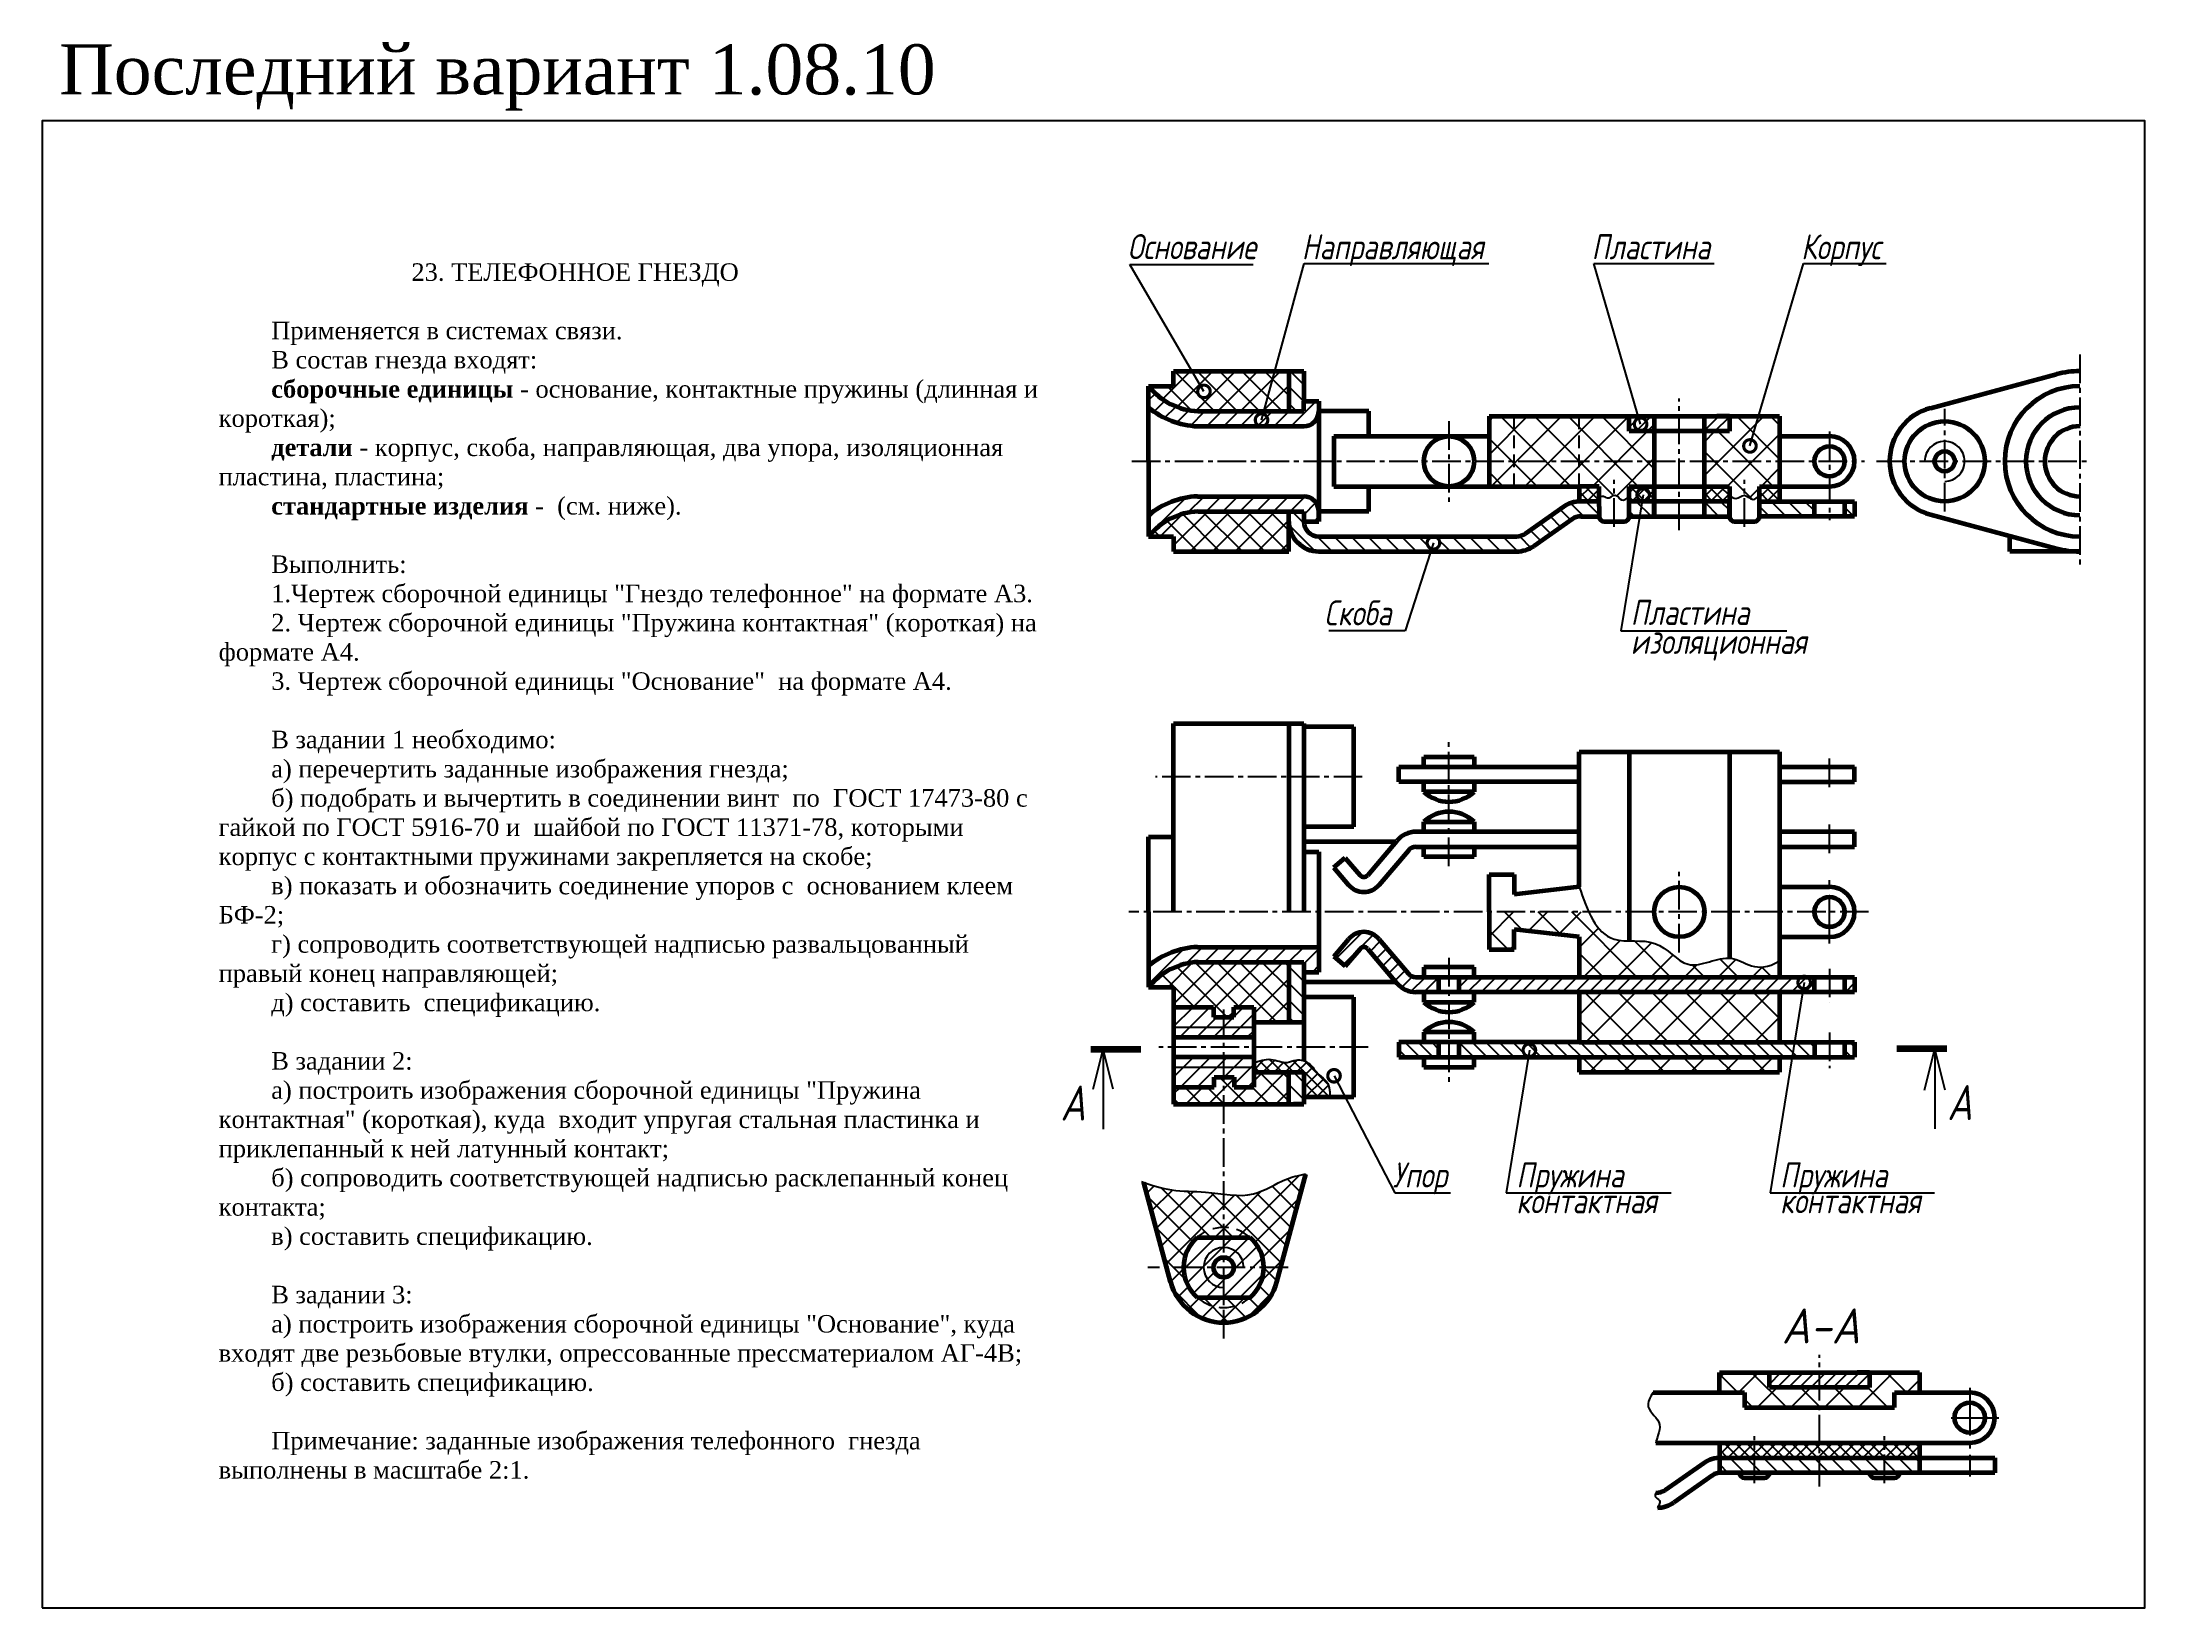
# Model space of a CAD drawing. Header units: millimetres. Extents: x 0 to 420, y 0 to 313.
import ezdxf

# ---------------------------------------------------------------- set-up
doc = ezdxf.new("R2010")
doc.units = ezdxf.units.MM
doc.header["$LTSCALE"] = 0.5
doc.linetypes.add('CENTER2', pattern=[28.575, 19.05, -3.175, 3.175, -3.175])
doc.linetypes.add('штриховая2', pattern=[9.525, 6.35, -3.175])
doc.layers.get('0').update_dxf_attribs({"linetype": 'CONTINUOUS', "lineweight": 60})
doc.layers.add('Тонкие', color=7, linetype='CONTINUOUS')
doc.styles.get("Standard").update_dxf_attribs({"font": 'isocpeui.ttf', "width": 0.9})
doc.styles.add('стиль1', font='TIMES.TTF')
doc.dimstyles.get("Standard").update_dxf_attribs({"dimtxt": 3.5, "dimasz": 5, "dimexe": 2, "dimexo": 0, "dimgap": 1.5, "dimtad": 1, "dimtoh": 1, "dimdec": 0, "dimzin": 0, "dimtxsty": 'Standard', "dimcen": 5, "dimadec": 0, "dimazin": 0, "dimtfac": 1, "dimtdec": 0, "dimtmove": 0, "dimatfit": 3, "dimldrblk": 'DOTSMALL', "dimfxl": 0, "dimtolj": 1, "dimtzin": 0, "dimarcsym": 0})
pattern_1 = [(45, (169.4078, -762.16), (-1.683798, 1.683798), [])]

# ---------------------------------------------------------------- blocks, each defined once
blk = doc.blocks.new('_DotSmall')
at = {"color": 0, "linetype": 'ByBlock', "const_width": 0.5}
blk.add_lwpolyline([(-0.0625, 0, 1), (0.0625, 0, 1)], format="xyb", close=True, dxfattribs=at)

msp = doc.modelspace()

# ---------------------------------------------------------------- hatches: boundary and pattern name
at = {"layer": 'Тонкие', "lineweight": -3}
h = msp.add_hatch(dxfattribs=at)
h.set_pattern_fill('ANSI37', style=0)
h.set_pattern_definition([(45, (169.4078, -751.4046), (-2.245064, 2.245064), []), (135, (169.4078, -751.4046), (-2.245064, -2.245064), [])])
h.paths.add_polyline_path([(249, 247), (226, 247), (226, 244), (221, 244), (221, 243.98, 0.215563), (231, 239), (249, 239)])
h.paths.add_polyline_path([(249, 219), (231, 219, 0.215563), (221, 214.02), (221, 214), (226, 214), (226, 211), (249, 211)])
h = msp.add_hatch(dxfattribs=at)
h.set_pattern_fill('ANSI31', scale=0.75, style=0)
h.paths.add_polyline_path([(255, 239), (255, 241), (252, 241), (252, 239), (230.89, 239, -0.214917), (221, 244), (221, 239.76, 0.16241), (230.75, 236), (252, 236, 0.414214)])
h.paths.add_polyline_path([(252, 222), (230.75, 222, 0.16241), (221, 218.24), (221, 214, -0.214917), (230.89, 219), (252, 219), (252, 217), (255, 217), (255, 219, 0.414214)])
h = msp.add_hatch(dxfattribs=at)
h.set_pattern_fill('ANSI31', scale=0.75, angle=90, style=0)
h.set_pattern_definition([(135, (10.1658, -322.108), (-1.683798, -1.683798), [])])
h.paths.add_polyline_path([(252, 247), (249, 247), (249, 239), (252, 239), (252, 241)])
h = msp.add_hatch(dxfattribs=at)
h.set_pattern_fill('ANSI37', scale=1.5, style=0)
h.set_pattern_definition([(45, (169.408, -751.4046), (-3.367596, 3.367596), []), (135, (169.408, -751.4046), (-3.367596, -3.367596), [])])
h.paths.add_polyline_path([(307, 238), (294, 238), (294, 229), (307, 229)])
h.paths.add_polyline_path([(294, 238), (289, 238), (289, 233), (289, 229), (294, 229)])
h.paths.add_polyline_path([(294, 229), (289, 229), (289, 224), (294, 224)])
h.paths.add_polyline_path([(307, 229), (294, 229), (294, 224), (307, 224)])
h.paths.add_polyline_path([(322, 235), (317, 235), (317, 238), (307, 238), (307, 229), (322, 229)])
edge = h.paths.add_edge_path()
edge.add_line((322, 229), (307, 229))
edge.add_line((307, 229), (307, 224))
edge.add_line((307, 224), (311, 224))
edge.add_line((311, 224), (311, 221.93))
edge.add_spline(control_points=[(311, 221.93), (311.39, 222.01), (311.96, 222.13), (312.83, 221.37), (313.54, 222.1), (314, 222.22)], knot_values=[0, 0, 0, 0, 1.119883, 1.625161, 3.124836, 3.124836, 3.124836, 3.124836], degree=3, periodic=0)
edge.add_spline(control_points=[(314, 222.22), (314.07, 222.23), (314.6, 222.29), (315.4, 220.75), (316.45, 221.52), (317, 221.93)], knot_values=[3.124836, 3.124836, 3.124836, 3.124836, 3.360167, 4.889346, 6.56937, 6.56937, 6.56937, 6.56937], degree=3, periodic=0)
edge.add_line((317, 221.93), (317, 224))
edge.add_line((317, 224), (322, 224))
edge.add_line((322, 224), (322, 229))
h.paths.add_polyline_path([(347, 234), (347, 238), (337, 238), (337, 235), (332, 235), (332, 229), (347, 229)])
edge = h.paths.add_edge_path()
edge.add_line((347, 229), (332, 229))
edge.add_line((332, 229), (332, 224))
edge.add_line((332, 224), (337, 224))
edge.add_line((337, 224), (337, 222.21))
edge.add_spline(control_points=[(337, 222.21), (337.43, 221.89), (338.4, 221.16), (339.44, 222.24), (340, 222.21)], knot_values=[0, 0, 0, 0, 1.44618, 3.242853, 3.242853, 3.242853, 3.242853], degree=3, periodic=0)
edge.add_spline(control_points=[(340, 222.21), (340.6, 222.18), (341.64, 220.85), (342.59, 221.79), (343, 222.21)], knot_values=[3.242853, 3.242853, 3.242853, 3.242853, 5.160411, 6.658893, 6.658893, 6.658893, 6.658893], degree=3, periodic=0)
edge.add_line((343, 222.21), (343, 224))
edge.add_line((343, 224), (347, 224))
edge.add_line((347, 224), (347, 229))
h = msp.add_hatch(dxfattribs=at)
h.set_pattern_fill('ANSI31,_O', scale=0.5)
h.set_pattern_definition([(45, (169.4078, -751.4046), (-1.122532, 1.122532), [])])
h.paths.add_polyline_path([(322, 238), (317, 238), (317, 235), (322, 235)])
h.paths.add_polyline_path([(337, 238), (334.5, 238), (332, 238), (332, 235), (337, 235)])
h = msp.add_hatch(dxfattribs=at)
h.set_pattern_fill('ANSI37,_O', scale=0.5)
h.set_pattern_definition([(45, (10.1658, -322.1081), (-1.122532, 1.122532), []), (135, (10.1658, -322.1081), (-1.122532, -1.122532), [])])
h.paths.add_polyline_path([(311, 224), (307, 224), (307, 221), (311, 221)])
h.paths.add_polyline_path([(322, 224), (317, 224), (317, 221), (322, 221)])
h.paths.add_polyline_path([(337, 224), (332, 224), (332, 221), (337, 221)])
h.paths.add_polyline_path([(347, 224), (343, 224), (343, 221), (347, 221)])
h = msp.add_hatch(dxfattribs=at)
h.set_pattern_fill('ANSI31', scale=0.75, angle=90, style=0)
h.set_pattern_definition([(135, (169.4078, -751.4046), (-1.683798, -1.683798), [])])
h.paths.add_polyline_path([(305.59, 217.46, -0.153879), (307.32, 218), (311, 218), (311, 220), (311, 221), (307.32, 221, 0.153879), (303.87, 219.92), (296.2, 214.54, -0.153879), (294.48, 214), (255, 214, -0.414214), (252, 217), (252, 219), (249, 219), (249, 217, 0.414214), (255, 211), (294.48, 211, 0.153879), (297.92, 212.08)])
h.paths.add_polyline_path([(322, 221), (317, 221), (317, 218), (322, 218)])
h.paths.add_polyline_path([(337, 220.5), (337, 221), (332, 221), (332, 218), (337, 218)])
h.paths.add_polyline_path([(354, 221), (343, 221), (343, 218), (354, 218)])
h.paths.add_polyline_path([(362, 221), (360, 221), (360, 218), (362, 218)])
h = msp.add_hatch(dxfattribs=at)
h.set_pattern_fill('ANSI37', scale=1.5, style=0)
edge = h.paths.add_edge_path()
edge.add_spline(control_points=[(337, 129.79), (334.37, 129.96), (328.49, 126.14), (323.62, 133.4), (318.73, 133.19), (317, 133.22)], knot_values=[15.6295, 15.6295, 15.6295, 15.6295, 24.841576, 33.167215, 38.123105, 38.123105, 38.123105, 38.123105], degree=3, periodic=0)
edge.add_spline(control_points=[(317, 133.22), (315.93, 133.24), (312.22, 133.44), (310.12, 136.37), (308.91, 139)], knot_values=[4.644101, 4.644101, 4.644101, 4.644101, 7.716259, 15.6295, 15.6295, 15.6295, 15.6295], degree=3, periodic=0)
edge.add_line((308.91, 139), (289, 139))
edge.add_line((289, 139), (289, 131.5))
edge.add_line((289, 131.5), (294, 131.5))
edge.add_line((294, 131.5), (294, 135.5))
edge.add_line((294, 135.5), (307, 134))
edge.add_line((307, 134), (307, 126))
edge.add_line((307, 126), (347, 126))
edge.add_line((347, 126), (347, 129.22))
edge.add_spline(control_points=[(347, 129.22), (342.27, 126.33), (339.99, 129.5), (337.12, 129.79), (337, 129.79)], knot_values=[38.123105, 38.123105, 38.123105, 38.123105, 47.824961, 48.249172, 48.249172, 48.249172, 48.249172], degree=3, periodic=0)
h.paths.add_polyline_path([(347, 123), (307, 123), (307, 113), (347, 113)])
h.paths.add_polyline_path([(347, 110), (307, 110), (307, 107), (347, 107)])
h = msp.add_hatch(dxfattribs=at)
h.set_pattern_fill('ANSI31', scale=0.6, style=0)
h.set_pattern_definition([(45, (169.4078, -762.16), (-1.3470384, 1.3470384), [])])
h.paths.add_polyline_path([(267.05, 133.59, 0.463044), (260.95, 133.59), (258, 130.11), (260.29, 128.17), (263.24, 131.65, -0.463044), (264.76, 131.65), (270.6, 124.77, 0.220287), (274.41, 123), (279, 123), (279, 126), (274.41, 126, -0.220287), (272.89, 126.71)])
h = msp.add_hatch(dxfattribs=at)
h.set_pattern_fill('ANSI31', scale=0.75, style=0)
h.set_pattern_definition(pattern_1)
h.paths.add_polyline_path([(255, 132), (230.95, 132, 0.16487), (221, 128.25), (221, 124.08), (221.05, 124.08, -0.233763), (232.01, 129), (252, 129), (252, 127), (255, 127)])
h = msp.add_hatch(dxfattribs=at)
h.set_pattern_fill('ANSI37', style=0)
h.set_pattern_definition([(45, (169.4078, -762.16), (-2.245064, 2.245064), []), (135, (169.4078, -762.16), (-2.245064, -2.245064), [])])
h.paths.add_polyline_path([(249, 129), (231, 129, 0.215563), (221, 124.02), (221, 124), (226, 124), (226, 120), (233.93, 120), (233.93, 118), (237.93, 118), (237.93, 120), (242, 120), (242, 117), (249, 117)])
h.paths.add_polyline_path([(249, 107), (242, 107), (242, 104), (238, 104), (238, 106), (235.8, 106), (235.8, 100.62), (249, 100.62)])
h.paths.add_polyline_path([(235.8, 106), (234, 106), (234, 104), (226, 104), (226, 100.62), (235.8, 100.62)])
h = msp.add_hatch(dxfattribs=at)
h.set_pattern_fill('ANSI31', scale=0.75, angle=90, style=0)
h.set_pattern_definition([(135, (169.4078, -762.16), (-1.683798, -1.683798), [])])
h.paths.add_polyline_path([(252, 129), (249, 129), (249, 117), (252, 117)])
h.paths.add_polyline_path([(252, 107), (249, 107), (249, 100.62), (252, 100.62)])
h = msp.add_hatch(dxfattribs=at)
h.set_pattern_fill('ANSI31', scale=0.6, style=0)
h.set_pattern_definition([(45, (0, 8), (-1.347038, 1.347038), [])])
h.paths.add_polyline_path([(354, 126), (283, 126), (283, 123), (354, 123)])
h.paths.add_polyline_path([(362, 126), (360, 126), (360, 123), (362, 123)])
h = msp.add_hatch(dxfattribs=at)
h.set_pattern_fill('ANSI31', scale=0.75, style=0)
h.set_pattern_definition(pattern_1)
h.paths.add_polyline_path([(235.8, 118), (233.93, 118), (233.93, 120), (226, 120), (226, 116), (235.8, 116)])
h.paths.add_polyline_path([(235.8, 116), (226, 116), (226, 114), (235.8, 114)])
h.paths.add_polyline_path([(242, 116), (235.8, 116), (235.8, 114), (242, 114)])
h.paths.add_polyline_path([(242, 120), (237.93, 120), (237.93, 118), (235.8, 118), (235.8, 116), (242, 116)])
h.paths.add_polyline_path([(242, 108), (235.8, 108), (235.8, 106), (238, 106), (238, 104), (242, 104)])
h.paths.add_polyline_path([(242, 110), (235.8, 110), (235.8, 108), (242, 108)])
h.paths.add_polyline_path([(235.8, 110), (226, 110), (226, 108), (235.8, 108)])
h.paths.add_polyline_path([(235.8, 108), (226, 108), (226, 104), (234, 104), (234, 106), (235.8, 106)])
h = msp.add_hatch(dxfattribs=at)
h.set_pattern_fill('ANSI37', scale=0.5, style=0)
h.set_pattern_definition([(45, (169.4078, -762.16), (-1.122532, 1.122532), []), (135, (169.4078, -762.16), (-1.122532, -1.122532), [])])
edge = h.paths.add_edge_path()
edge.add_spline(control_points=[(257.24, 102), (257.23, 102.48), (257.21, 103.54), (256.69, 105.33), (254.6, 106.57), (253.4, 108.96), (250.66, 109.76), (248.26, 108.5), (245.97, 109.79), (243.68, 109.45), (242.56, 109.06), (242, 108.86)], knot_values=[0.207568, 0.207568, 0.207568, 0.207568, 1.647622, 3.422102, 5.453693, 8.580817, 11.106616, 13.008648, 16.236123, 18.044187, 19.815261, 19.815261, 19.815261, 19.815261], degree=3, periodic=0)
edge.add_line((242, 108.86), (242, 107))
edge.add_line((242, 107), (252, 107))
edge.add_line((252, 107), (252, 102))
edge.add_line((252, 102), (257.24, 102))
h = msp.add_hatch(dxfattribs=at)
h.set_pattern_fill('ANSI31', scale=0.6, angle=90, style=0)
h.set_pattern_definition([(135, (0, 8), (-1.347038, -1.347038), [])])
h.paths.add_polyline_path([(354, 113), (307, 113), (283, 113), (283, 110), (354, 110)])
h.paths.add_polyline_path([(279, 113), (271, 113), (271, 110), (279, 110)])
h.paths.add_polyline_path([(362, 113), (360, 113), (360, 110), (362, 110)])
h = msp.add_hatch(dxfattribs=at)
h.set_pattern_fill('ANSI37,_O')
h.set_pattern_definition([(45, (-19.854, -826.681), (-2.245064, 2.245064), []), (135, (-19.854, -826.681), (-2.245064, -2.245064), [])])
edge = h.paths.add_edge_path()
edge.add_spline(control_points=[(252.39, 86.63), (251.22, 86.48), (247.75, 85.72), (241.92, 81.43), (233.72, 83.34), (226.17, 83.06), (222.02, 84.28), (220.05, 85)], knot_values=[4.972453, 4.972453, 4.972453, 4.972453, 8.497101, 15.72699, 25.30426, 32.097351, 38.351813, 38.351813, 38.351813, 38.351813], degree=3, periodic=0)
edge.add_line((220.05, 85), (225.37, 65.15))
edge.add_arc((236, 68), 11, 195.0261, 344.9739)
edge.add_line((246.62, 65.15), (252.39, 86.63))
h.paths.add_polyline_path([(241.29, 74), (230.71, 74, 0.451416), (230.71, 62), (241.29, 62, 0.451416)], flags=16)
h.paths.add_polyline_path([(238, 68, -1), (234, 68, -1)], flags=0)
h = msp.add_hatch(dxfattribs=at)
h.set_pattern_fill('ANSI31', scale=0.75, style=0)
h.set_pattern_definition([(45, (0, 8), (-1.683798, 1.683798), [])])
h.paths.add_polyline_path([(236, 72), (236, 74), (230.71, 74, 0.21525), (228, 68), (232, 68, -0.414214)])
h.paths.add_polyline_path([(236, 70), (236, 72, 0.414214), (232, 68), (234, 68, -0.414214)], flags=17)
h.paths.add_polyline_path([(240, 68), (244, 68, 0.21525), (241.29, 74), (236, 74), (236, 72, -0.414214)])
h.paths.add_polyline_path([(236, 72), (236, 70, -0.414214), (238, 68), (240, 68, 0.414214)], flags=17)
h.paths.add_polyline_path([(236, 66), (236, 62), (241.29, 62, 0.21525), (244, 68), (238, 68, -0.414214)])
h.paths.add_polyline_path([(236, 64), (236, 66, -0.414214), (234, 68), (232, 68, 0.414214)])
h.paths.add_polyline_path([(236, 62), (236, 64, -0.414214), (232, 68), (228, 68, 0.21525), (230.71, 62)])
h = msp.add_hatch(dxfattribs=at)
h.set_pattern_fill('ANSI37', scale=1.5, style=0)
h.set_pattern_definition([(45, (153.533, -755.1683), (-3.367596, 3.367596), []), (135, (153.533, -755.1683), (-3.367596, -3.367596), [])])
h.paths.add_polyline_path([(370, 43), (375, 43), (375, 47), (365, 47), (365, 44), (355, 44), (355, 40), (370, 40)])
h.paths.add_polyline_path([(355, 44), (345, 44), (345, 47), (335, 47), (335, 43), (340, 43), (340, 40), (355, 40)])
h = msp.add_hatch(dxfattribs=at)
h.set_pattern_fill('ANSI31,_O', scale=0.5)
h.set_pattern_definition([(45, (153.533, -755.1683), (-1.122532, 1.122532), [])])
h.paths.add_polyline_path([(355, 47), (345, 47), (345, 44), (355, 44)])
h.paths.add_polyline_path([(365, 47), (362.5, 47), (360, 47), (355, 47), (355, 44), (365, 44)])
h = msp.add_hatch(dxfattribs=at)
h.set_pattern_fill('ANSI37,_O', scale=0.5)
h.set_pattern_definition([(45, (-5.709, -325.8718), (-1.122532, 1.122532), []), (135, (-5.709, -325.8718), (-1.122532, -1.122532), [])])
h.paths.add_polyline_path([(355, 33), (335, 33), (335, 29.99, -0.013141), (335.32, 30), (355, 30)])
h.paths.add_polyline_path([(375, 33), (355, 33), (355, 30), (375, 30)])
h = msp.add_hatch(dxfattribs=at)
h.set_pattern_fill('ANSI31', scale=0.75, angle=90, style=0)
h.paths.add_polyline_path([(375, 30), (355, 30), (355, 27), (375, 27)])
h.paths.add_polyline_path([(355, 30), (335.32, 30, 0.013141), (335, 29.99), (335, 26.98, -0.026323), (335.32, 27), (355, 27)])

# ---------------------------------------------------------------- linework, layer by layer
at = {"color": 7, "linetype": 'CENTER2', "lineweight": -3, "ltscale": 0.6}
for p, q in [((407, 250.33), (407, 207.67)), ((327, 215.26), (327, 241.56)), ((380, 218.98), (380, 239.47)), ((281, 237.04), (281, 220.92)), ((357, 234.95), (357, 217.23)), ((217.64, 229), (363.97, 229)), ((366.41, 229), (409.04, 229)), ((314, 215.93), (314, 225.33)), ((340, 215.93), (340, 225.33)), ((281, 148.14), (281, 173.17)), ((357, 163.92), (357, 170.23)), ((263.69, 166), (222.37, 166)), ((357, 150.76), (357, 157.02)), ((327, 130.93), (327, 146.99)), ((364.82, 139), (217.05, 139)), ((281, 129.85), (281, 104.97)), ((357, 127.67), (357, 120.98)), ((236, 53.82), (236, 120.26)), ((357, 114.91), (357, 107.77)), ((264.84, 112), (223.07, 112)), ((248.89, 68), (220.82, 68)), ((355, 24.26), (355, 50.56)), ((342, 24.93), (342, 34.33)), ((368, 24.93), (368, 34.33)), ((385, 30.59), (385, 26.23))]:
    msp.add_line(p, q, dxfattribs=at)
at = {"color": 7, "lineweight": 60}
for p, q in [((221, 229), (221, 244)), ((221, 244), (226, 244)), ((226, 244), (226, 247)), ((226, 247), (252, 247)), ((249, 247), (249, 239)), ((252, 247), (252, 241)), ((377.15, 239.62), (402.33, 246.38)), ((252, 241), (255, 241)), ((252, 239), (252, 241)), ((255, 241), (255, 217)), ((230.75, 236), (252, 236)), ((230.89, 239), (252, 239)), ((265, 239), (255, 239)), ((265, 234), (265, 239)), ((289, 238), (347, 238)), ((289, 238), (289, 224)), ((307, 238), (321, 238)), ((317, 235), (317, 238)), ((322, 238), (322, 218)), ((332, 218), (332, 238)), ((332, 238), (337, 238)), ((337, 238), (334.5, 238)), ((337, 238), (337, 235)), ((347, 238), (347, 221)), ((258, 234), (258, 224)), ((258, 234), (289, 234)), ((337, 235), (317, 235)), ((347, 234), (357, 234)), ((221, 229), (221, 214)), ((258, 224), (307, 224)), ((265, 219), (265, 224)), ((311, 224), (307, 224)), ((307, 224), (307, 221)), ((311, 220), (311, 224)), ((317, 218), (317, 224)), ((317, 224), (337, 224)), ((322, 218), (322, 224)), ((337, 224), (337, 218)), ((343, 218), (343, 224)), ((343, 224), (347, 224)), ((347, 224), (357, 224)), ((230.75, 222), (252, 222)), ((230.89, 219), (252, 219)), ((249, 211), (249, 219)), ((252, 219), (252, 217)), ((265, 219), (255, 219)), ((303.87, 219.92), (296.2, 214.54)), ((311, 221), (307, 221)), ((311, 220), (311, 218)), ((337, 221), (317, 221)), ((337, 218), (337, 220.5)), ((343, 221), (362, 221)), ((354, 218), (354, 221)), ((360, 221), (360, 218)), ((362, 221), (362, 218)), ((252, 217), (255, 217)), ((305.59, 217.46), (297.92, 212.08)), ((307.32, 218), (311, 218)), ((312, 217), (316, 217)), ((317, 218), (337, 218)), ((338, 217), (342, 217)), ((362, 218), (343, 218)), ((377.15, 218.38), (402.33, 211.62)), ((221, 214), (226, 214)), ((226, 214), (226, 211)), ((226, 211), (249, 211)), ((255, 214), (294.48, 214)), ((255, 211), (294.48, 211)), ((393, 211), (393, 214.12)), ((407, 211), (393, 211)), ((226, 139), (226, 176.62)), ((226, 176.62), (252, 176.62)), ((249, 176.62), (249, 139)), ((252, 176.62), (252, 139)), ((262, 176), (252, 176)), ((262, 156), (262, 176)), ((271, 168), (307, 168)), ((276, 168), (276, 170)), ((276, 170), (286, 170)), ((286, 170), (286, 168)), ((307, 144), (307, 171)), ((307, 171), (347, 171)), ((317, 171), (317, 133.22)), ((337, 171), (337, 129.79)), ((347, 171), (347, 126)), ((347, 168), (362, 168)), ((362, 165), (362, 168)), ((271, 165), (271, 168)), ((307, 165), (271, 165)), ((276, 163), (276, 165)), ((286, 165), (286, 163)), ((347, 165), (362, 165)), ((286, 163), (276, 163)), ((262, 156), (252, 156)), ((276, 155), (276, 157)), ((276, 157), (286, 157)), ((286, 157), (286, 155)), ((221.05, 153.92), (220.99, 153.92)), ((221, 139), (221, 154)), ((221, 154), (226, 154)), ((270.4, 153), (252, 153)), ((264.76, 146.35), (270.6, 153.23)), ((267.05, 144.41), (272.89, 151.29)), ((307, 155), (274.41, 155)), ((274.41, 152), (307, 152)), ((276, 150), (276, 152)), ((286, 152), (286, 150)), ((362, 155), (347, 155)), ((347, 152), (362, 152)), ((362, 152), (362, 155)), ((252, 151), (255, 151)), ((255, 151), (255, 127)), ((258, 147.89), (260.29, 149.83)), ((258, 147.89), (260.95, 144.41)), ((260.29, 149.83), (263.24, 146.35)), ((286, 150), (276, 150)), ((289, 139), (289, 146.5)), ((289, 146.5), (294, 146.5)), ((294, 146.5), (294, 142.5)), ((307, 144), (294, 142.5)), ((347, 144), (357, 144)), ((221, 139), (221, 124)), ((289, 139), (289, 131.5)), ((294, 131.5), (294, 135.5)), ((307, 134), (294, 135.5)), ((230.75, 132), (255, 132)), ((258, 130.11), (260.95, 133.59)), ((260.29, 128.17), (263.24, 131.65)), ((264.76, 131.65), (270.6, 124.77)), ((267.05, 133.59), (272.89, 126.71)), ((289, 131.5), (294, 131.5)), ((307, 134), (307, 126)), ((347, 134), (357, 134)), ((230.89, 129), (252, 129)), ((249, 129), (249, 117)), ((252, 129), (252, 109.28)), ((252, 127), (255, 127)), ((258, 130.11), (260.29, 128.17)), ((274.41, 126), (362, 126)), ((286, 128), (276, 128)), ((276, 128), (276, 126)), ((279, 123), (279, 126)), ((283, 123), (283, 126)), ((286, 126), (286, 128)), ((221, 124), (226, 124)), ((226, 124), (226, 100.62)), ((270.4, 125), (252, 125)), ((262, 122), (252, 122)), ((262, 102), (262, 122)), ((362, 123), (274.41, 123)), ((276, 123), (276, 121)), ((286, 121), (286, 123)), ((307, 123), (307, 113)), ((347, 123), (347, 113)), ((354, 123), (354, 126)), ((360, 126), (360, 123)), ((362, 126), (362, 123)), ((226, 120), (234, 120)), ((234, 120), (234, 118)), ((234, 118), (238, 118)), ((238, 118), (238, 120)), ((238, 120), (242, 120)), ((242, 120), (242, 104)), ((276, 121), (286, 121)), ((307, 120), (307, 113)), ((347, 120), (347, 113)), ((226, 114), (241.93, 114)), ((242, 117), (252, 117)), ((286, 115), (276, 115)), ((276, 115), (276, 113)), ((286, 113), (286, 115)), ((241.93, 110), (226, 110)), ((307, 113), (271, 113)), ((271, 113), (271, 110)), ((271, 110), (362, 110)), ((276, 110), (276, 108)), ((279, 110), (279, 113)), ((283, 110), (283, 113)), ((286, 108), (286, 110)), ((307, 113), (362, 113)), ((307, 110), (307, 107)), ((347, 110), (347, 107)), ((354, 113), (354, 110)), ((360, 113), (360, 110)), ((362, 113), (362, 110)), ((234.07, 106), (238.07, 106)), ((234.07, 104), (234.07, 106)), ((238.07, 106), (238.07, 104)), ((242, 107), (252, 107)), ((249, 100.62), (249, 107)), ((252, 107), (252, 100.62)), ((276, 108), (286, 108)), ((307, 107), (347, 107)), ((226, 104), (234.07, 104)), ((238.07, 104), (242, 104)), ((262, 102), (252, 102)), ((226, 100.62), (252, 100.62)), ((251.93, 100.62), (249.93, 100.62)), ((225.37, 65.15), (220.05, 85)), ((246.62, 65.15), (252.39, 86.63)), ((230.71, 74), (241.29, 74)), ((230.71, 62), (241.29, 62)), ((335, 43), (335, 47)), ((335, 47), (349, 47)), ((335, 47), (375, 47)), ((345, 44), (345, 47)), ((365, 47), (365, 44)), ((375, 47), (375, 43)), ((321.76, 43), (340, 43)), ((340, 43), (340, 40)), ((365, 44), (345, 44)), ((370, 43), (385, 43)), ((370, 40), (370, 43)), ((340, 40), (370, 40)), ((322.28, 33), (385, 33)), ((335, 33), (335, 27)), ((335.32, 30), (390, 30)), ((375, 33), (375, 27)), ((390, 30), (390, 27)), ((331.87, 28.92), (324.2, 23.54)), ((333.59, 26.46), (325.92, 21.08)), ((390, 27), (335.32, 27)), ((340, 26), (344, 26)), ((366, 26), (370, 26))]:
    msp.add_line(p, q, dxfattribs=at)
at = {"color": 7, "linetype": 'CENTER2', "lineweight": -3}
for p, q in [((357, 132.68), (357, 145.32)), ((385, 43.95), (385, 31.84)), ((381.32, 38), (391.26, 38))]:
    msp.add_line(p, q, dxfattribs=at)
at = {"lineweight": 100}
for p, q in [((209.48, 111.61), (219.48, 111.61)), ((380.46, 111.69), (370.46, 111.69))]:
    msp.add_line(p, q, dxfattribs=at)
at = {"color": 7}
for p, q in [((360, 47), (365, 47)), ((365, 47), (362.5, 47))]:
    msp.add_line(p, q, dxfattribs=at)
at = {"color": 7, "lineweight": -3}
msp.add_lwpolyline([(0, 0), (420, 0), (420, 297), (0, 297)], close=True, dxfattribs=at)
at = {"color": 7, "lineweight": 60}
for centre, radius in [((380, 229), 8), ((281, 229), 5), ((357, 229), 3), ((380, 229), 2), ((327, 139), 5), ((357, 139), 3), ((236, 68), 2), ((385, 38), 3)]:
    msp.add_circle(centre, radius, dxfattribs=at)
for centre, radius, start, end in [((231.49, 252.47), 13.48, 218.9178, 267.4352), ((407, 229), 15, 90, 270), ((407, 229), 18, 90, 105.0261), ((231.51, 252.5), 16.51, 230.4887, 267.388), ((380, 229), 11, 105.0261, 254.9739), ((407, 229), 10.76, 90, 270), ((252, 239), 3, 270, 0), ((407, 229), 7, 90, 270), ((357, 229), 5, 270, 90), ((231.51, 205.5), 16.51, 92.612, 129.5113), ((231.49, 205.53), 13.48, 92.5648, 141.0822), ((252, 219), 3, 0, 90), ((307.32, 215), 6, 90, 124.992), ((255, 217), 6, 180, 270), ((255, 217), 3, 180, 270), ((294.48, 217), 3, 270, 304.992), ((307.32, 215), 3, 90, 124.992), ((312, 218), 1, 180, 270), ((316, 218), 1, 270, 0), ((338, 218), 1, 180, 270), ((342, 218), 1, 270, 0), ((294.48, 217), 6, 270, 304.992), ((281, 168.25), 7.25, 226.3972, 313.6028), ((281, 151.75), 7.25, 46.3972, 133.6028), ((274.41, 150), 5, 90, 139.6924), ((274.41, 150), 2, 90, 139.6924), ((264, 147), 4, 220.3076, 319.6924), ((264, 147), 1, 220.3076, 319.6924), ((357, 139), 5, 270, 90), ((264, 131), 4, 40.3076, 139.6924), ((231.51, 115.5), 16.51, 92.612, 129.5113), ((264, 131), 1, 40.3076, 139.6924), ((231.49, 115.53), 13.48, 92.5648, 141.0822), ((274.41, 128), 2, 220.3076, 270), ((274.41, 128), 5, 220.3076, 270), ((281, 126.25), 7.25, 226.3972, 313.6028), ((281, 109.75), 7.25, 46.3972, 133.6028), ((236, 68), 8, 131.4096, 228.5904), ((236, 68), 8, 311.4096, 48.5904), ((236, 68), 11, 195.0261, 344.9739), ((385, 38), 5, 270, 90), ((335.32, 24), 6, 90, 124.992), ((335.32, 24), 3, 90, 124.992), ((340, 27), 1, 180, 270), ((344, 27), 1, 270, 0), ((366, 27), 1, 180, 270), ((370, 27), 1, 270, 0), ((322.48, 26), 3, 268.2537, 304.992), ((322.48, 26), 6, 271.6643, 304.992)]:
    msp.add_arc(centre, radius, start, end, dxfattribs=at)
at = {"color": 7}
msp.add_arc((407, 229), 18, 254.9739, 270, dxfattribs=at)
at = {"layer": 'Тонкие', "color": 7, "linetype": 'штриховая2', "lineweight": -3, "ltscale": 0.8}
for p, q in [((294, 224), (294, 238)), ((307, 224), (307, 238))]:
    msp.add_line(p, q, dxfattribs=at)
at = {"layer": 'Тонкие', "color": 7, "lineweight": 60}
msp.add_line((255, 217), (255, 219), dxfattribs=at)
at = {"layer": 'Тонкие', "color": 1, "lineweight": 60}
msp.add_line((226, 120), (226, 120), dxfattribs=at)
at = {"layer": 'Тонкие', "color": 7, "lineweight": -3}
for p, q in [((226, 116), (242, 116)), ((226, 108), (242, 108))]:
    msp.add_line(p, q, dxfattribs=at)
at = {"layer": 'Тонкие'}
for p, q in [((209.91, 103.59), (211.91, 111.59)), ((211.91, 111.59), (211.91, 95.59)), ((211.91, 111.59), (211.91, 103.59)), ((213.91, 103.59), (211.91, 111.59))]:
    msp.add_line(p, q, dxfattribs=at)
at = {"layer": 'Тонкие', "lineweight": -3}
for p, q in [((375.99, 103.43), (378.03, 111.67)), ((378.03, 111.67), (378.03, 95.67)), ((380.08, 103.43), (378.03, 111.67))]:
    msp.add_line(p, q, dxfattribs=at)
at = {"layer": 'Тонкие', "color": 7, "linetype": 'штриховая2', "ltscale": 0.8}
msp.add_line((335, 43), (335, 47), dxfattribs=at)
at = {"layer": 'Тонкие', "color": 7, "lineweight": -3}
for centre, start, end in [((380, 229), 270, 180), ((236, 68), 0, 270)]:
    msp.add_arc(centre, 4, start, end, dxfattribs=at)
at = {"layer": 'Тонкие', "color": 7, "linetype": 'штриховая2', "lineweight": -3}
for start, end in [(48.6965, 131.1336), (228.7353, 311.2403)]:
    msp.add_arc((236, 68), 8, start, end, dxfattribs=at)
at = {"layer": 'Тонкие', "color": 7, "lineweight": -3}
for points in [[(311, 221.93), (312.12, 221.93), (312.56, 221.69), (314.21, 222.23), (315.44, 221.32), (317, 221.93)], [(337, 222.21), (338.31, 221.6), (340, 222.21), (341.74, 221.4), (343, 222.21)], [(241.8, 108.79), (243.69, 109.39), (245.49, 109.56), (248.66, 108.96), (250.5, 109.43), (252.95, 108.79), (255.05, 106.48), (256.55, 105.11), (257.15, 103.44), (257.24, 102)]]:
    msp.add_spline(points, degree=3, dxfattribs=at)
at = {"layer": 'Тонкие', "color": 7}
msp.add_open_spline([(307, 144), (308.63, 139.33), (311.3, 131.68), (322.96, 134.4), (328.58, 126), (337.93, 132.38), (342.27, 126.33), (347, 129.22)], degree=3, knots=[0, 0, 0, 0, 12.557342, 20.585391, 28.91103, 38.547317, 48.249172, 48.249172, 48.249172, 48.249172], dxfattribs=at)
at = {"layer": 'Тонкие', "color": 7, "lineweight": -3}
for points, knots in [([(219.6, 85.16), (221.57, 84.44), (225.73, 83.1), (233.27, 83.35), (241.48, 81.33), (247.34, 85.45), (250.77, 86.38), (252.4, 86.67)], [4.972453, 4.972453, 4.972453, 4.972453, 11.226916, 18.020007, 27.597276, 34.827166, 38.355526, 38.355526, 38.355526, 38.355526]), ([(321.76, 43), (321.11, 42.02), (319.89, 39.73), (323.64, 37.4), (322.81, 34.65), (322.43, 33.48), (322.28, 33)], [0.680018, 0.680018, 0.680018, 0.680018, 3.744682, 7.946646, 10.13177, 11.657418, 11.657418, 11.657418, 11.657418]), ([(322.39, 23), (322.22, 22.72), (321.97, 22.1), (323.23, 21.64), (323.02, 20.63), (322.77, 20.2), (322.65, 20)], [0.384338, 0.384338, 0.384338, 0.384338, 1.217005, 2.366184, 3.180243, 3.878864, 3.878864, 3.878864, 3.878864])]:
    msp.add_open_spline(points, degree=3, knots=knots, dxfattribs=at)

# ---------------------------------------------------------------- texts
at = {"color": 1, "lineweight": -3, "style": 'стиль1'}
msp.add_text('Последний вариант 1.08.10', height=10, dxfattribs=at).set_placement((3.42, 302.28))
at = {"color": 7, "lineweight": -3}
for s, height, width, p in [('Основание', 5, 0.8, (216.81, 269.37)), ('Направляющая', 5, 0.8, (251.6, 269.35)), ('Пластина', 5, 0.8, (309.49, 269.35)), ('Корпус', 5, 0.8, (351.34, 269.35)), ('Скоба', 5, 0.8, (256.09, 196.23)), ('Пластина', 5, 0.8, (317.3, 196.33)), ('изоляционная', 5, 0.8, (317.3, 190.54)), ('Упор', 5, 0.8, (269.75, 83.97)), ('Пружина', 5, 0.8, (294.45, 83.97)), ('Пружина', 5, 0.8, (347.13, 83.97)), ('контактная', 5, 0.8, (294.45, 78.82)), ('контактная', 5, 0.8, (347.13, 78.82)), ('А-А', 7, 0.9, (347.46, 52.82))]:
    msp.add_text(s, height=height, dxfattribs=dict(at, width=width)).set_placement(p)
at = {"width": 0.8}
msp.add_text('A', height=7, dxfattribs=at).set_placement((203.39, 97.33))
at = {"lineweight": -3, "width": 0.8}
msp.add_text('A', height=7, dxfattribs=at).set_placement((380.5, 97.43))
at = {"color": 7, "insert": (31.77, 274.38), "char_height": 3.5, "width": 167.2298, "attachment_point": 1, "style": 'стиль1'}
msp.add_mtext('{\\fTimes New Roman|b0|i0|c204|p18;^I^I^I^I\\P^I^I^I23. ТЕЛЕФОННОЕ ГНЕЗДО\\P\\P^IПрименяется в системах связи.\\P^IВ состав гнезда входят:\\P\\pi-3.5,l3.5;^I\\fTimes New Roman|b1|i0|c204|p18;сборочные единицы\\fTimes New Roman|b0|i0|c204|p18; - основание, контактные пружины (длинная и короткая);\\P^I\\fTimes New Roman|b1|i0|c204|p18;детали\\fTimes New Roman|b0|i0|c204|p18; - корпус, скоба, направляющая, два упора, изоляционная пластина, пластина;\\P\\pi0,l0;^I\\fTimes New Roman|b1|i0|c204|p18;стандартные изделия \\fTimes New Roman|b0|i0|c204|p18;-  (см. ниже).\\P\\P^IВыполнить:\\P^I1.Чертеж сборочной единицы "Гнездо телефонное" на формате А3.\\P\\pi-3.5,l3.5;^I2. Чертеж сборочной единицы "Пружина контактная" (короткая) на формате А4.\\P\\pi0,l0;^I3. Чертеж сборочной единицы "Основание"  на формате А4.\\P\\P^IВ задании 1 необходимо:\\P^Iа) перечертить заданные изображения гнезда;\\P\\pi-3.5,l3.5;^Iб) подобрать и вычертить в соединении винт  по  ГОСТ 17473-80 с гайкой по ГОСТ 5916-70 и  шайбой по ГОСТ 11371-78, которыми корпус с контактными пружинами закрепляется на скобе;\\P\\pi0,l0;^Iв) показать и обозначить соединение упоров с  основанием клеем   \\P\\pl3.5;БФ-2;\\P\\pi10.5;г) сопроводить соответствующей надписью развальцованный правый конец направляющей;\\P\\pi0,l0;^Iд) составить  спецификацию.\\P\\P^IВ задании 2:\\P\\pi-3.5,l3.5;^Iа) построить изображения сборочной единицы "Пружина контактная" (короткая), куда  входит упругая стальная пластинка и приклепанный к ней латунный контакт; \\P^Iб) сопроводить соответствующей надписью расклепанный конец контакта;\\P\\pi0,l0;^Iв) составить спецификацию.\\P\\P^IВ задании 3:\\P\\pi-3.5,l3.5;^Iа) построить изображения сборочной единицы "\\C256;Основание\\C7;", куда  входят две резьбовые втулки, опрессованные прессматериалом АГ-4В;\\P\\pi0,l0;^Iб) составить спецификацию.\\P^I\\P\\pi-3.5,l3.5;^IПримечание: заданные изображения телефонного  гнезда  выполнены в масштабе 2:1.\\P\\pi0,l0;^I^I^I}', dxfattribs=at)

# ---------------------------------------------------------------- leaders
at = {"layer": 'Тонкие', "color": 7, "lineweight": -3}
for points in [[(232.06, 242.96), (217.27, 268.33), (241.86, 268.33)], [(243.56, 237.23), (252.05, 268.5), (288.94, 268.5)], [(319.27, 236.41), (309.95, 268.5), (333.96, 268.5)], [(341.1, 232.07), (351.8, 268.5), (368.31, 268.5)], [(319.78, 222.31), (315.3, 195.14), (348.48, 195.14)], [(277.9, 212.72), (272.25, 195.14), (257.02, 195.14)], [(351.94, 124.91), (345.13, 82.88), (377.94, 82.88)], [(297.06, 111.39), (292.45, 82.88), (325.36, 82.88)], [(258.04, 106.28), (270.2, 82.88), (281.32, 82.88)]]:
    msp.add_leader(points, dimstyle='Standard', override={"dimgap": 1.5, "dimtad": 0}, dxfattribs=at)

doc.saveas('drawing.dxf')
